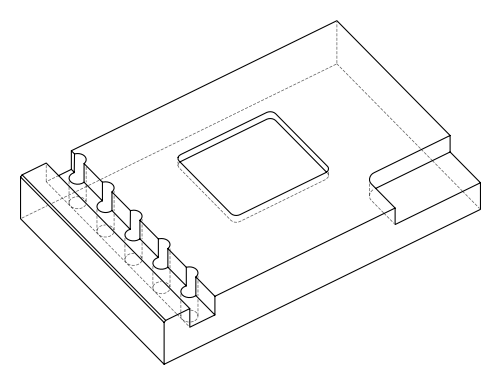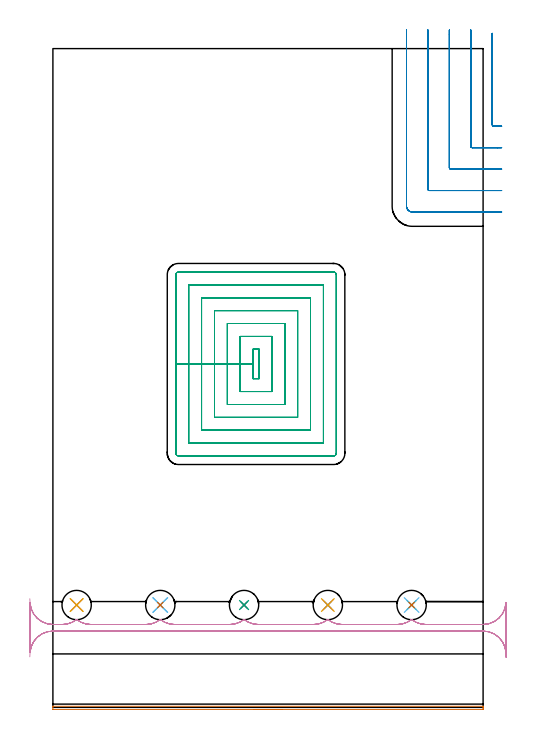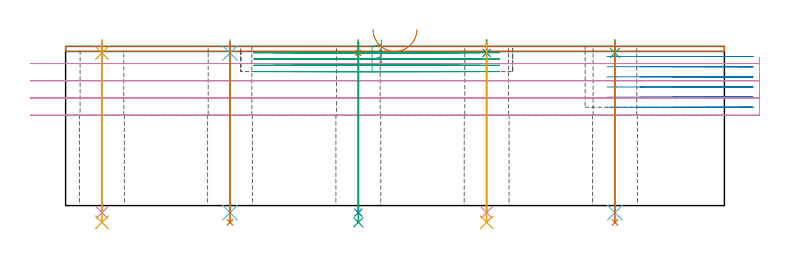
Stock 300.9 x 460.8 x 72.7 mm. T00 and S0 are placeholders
(PLAN: 19 operations, 14 tool changes, 37 min)
(1 AREA_MILL | FG_CHAMFER_SURFACE | UGT0205_001 | 2.56 min | 796 mm3)
(2 MILL_CORNER_NOTCH_RECTANGULAR | CORNER_NOTCH_RECTANGULAR | UGT0201_094 | Follow Part, ap 5, ae 75% | 8.78 min | 218587 mm3)
(3 MILL_RECTANGULAR_POCKET | POCKET_RECTANGULAR_STRAIGHT | NXT0201_011 | Follow Part, ap 3, ae 75% | 15.67 min | 200254 mm3)
(4 MILL_RECTANGULAR_SLOT | SLOT_RECTANGULAR | UGT0201_004 | Follow Part, ap 8, ae 75% | 6.54 min | 353312 mm3)
(5 SPOT_DRILL | STEP1HOLE | NXT0321_9005460120000 | 0.05 min | 13 mm3)
(6 SPOT_DRILL_1 | STEP1HOLE_1 | NXT0321_9005460120000 | 0.05 min | 12 mm3)
(7 SPOT_DRILL_2 | STEP1HOLE_2 | NXT0321_9005460120000 | 0.05 min | 3 mm3)
(8 SPOT_DRILL_3 | STEP1HOLE_3 | NXT0321_9005460120000 | 0.05 min | 3 mm3)
(9 SPOT_DRILL_4 | STEP1HOLE_4 | NXT0321_9005460120000 | 0.05 min | 9 mm3)
(10 DRILL_THROUGH_HOLE_INTO_CENTER | STEP1HOLE | NXT0301_065 | 0.31 min | 2834 mm3)
(11 DRILL_TO_ENLARGE_THROUGH_HOLE | STEP1HOLE | UGT0301_050 | 0.33 min | 12932 mm3)
(12 DRILL_THROUGH_HOLE_INTO_CENTER_1 | STEP1HOLE_1 | NXT0301_065 | 0.31 min | 2854 mm3)
(13 DRILL_TO_ENLARGE_THROUGH_HOLE_1 | STEP1HOLE_1 | UGT0301_050 | 0.33 min | 12912 mm3)
(14 DRILL_THROUGH_HOLE_INTO_CENTER_2 | STEP1HOLE_2 | NXT0301_065 | 0.31 min | 2852 mm3)
(15 DRILL_TO_ENLARGE_THROUGH_HOLE_2 | STEP1HOLE_2 | UGT0301_050 | 0.33 min | 12912 mm3)
(16 DRILL_THROUGH_HOLE_INTO_CENTER_3 | STEP1HOLE_3 | NXT0301_065 | 0.31 min | 2814 mm3)
(17 DRILL_TO_ENLARGE_THROUGH_HOLE_3 | STEP1HOLE_3 | UGT0301_050 | 0.33 min | 12914 mm3)
(18 DRILL_THROUGH_HOLE_INTO_CENTER_4 | STEP1HOLE_4 | NXT0301_065 | 0.31 min | 2849 mm3)
(19 DRILL_TO_ENLARGE_THROUGH_HOLE_4 | STEP1HOLE_4 | UGT0301_050 | 0.33 min | 12912 mm3)
(TOOL UGT0205_001 | Chamfer Mill 20 x 3 x 45 deg. | D20 FL50 Z2)
(TOOL UGT0201_094 | End mill 20 mm | D20 FL38 Z4)
(TOOL NXT0201_011 | ENDMILL 12mm [2P460-1200-NA 1630] | D12 FL38 Z6)
(TOOL UGT0201_004 | End Mill 32 mm | D32 FL53 Z6)
(TOOL NXT0321_9005460120000 | NC Spot Drill, 142deg, 12mm, Carbide, Uncoated | D12 PA142 FL30 Z2)
(TOOL NXT0301_065 | Carbide Drill 9.4mm [860.1-0940-075A1-MM 2214] | D9.4 PA140 FL98 Z2)
(TOOL UGT0301_050 | Twist Drill 20.5 mm | D20.5 PA118 FL145 Z2)
(OP 1 AREA_MILL)
G17 G21 G94 G90
T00 M6
G54
G17 G0 G90 X160.45 Y-1.5 S1061 M3
G43 Z82.7 H0
Z80.4
G94 G1 X160.412 Z79.528 F250.
X160.298 Z78.664
X160.109 Z77.812
X159.847 Z76.98
X159.513 Z76.174
X159.11 Z75.4
X158.642 Z74.664
X158.11 Z73.972
X157.521 Z73.329
X156.878 Z72.74
X156.186 Z72.208
X155.45 Z71.74
X154.676 Z71.337
X153.87 Z71.003
X153.038 Z70.741
X152.186 Z70.552
X151.322 Z70.438
X150.45 Z70.4
X0.455
X0.153 Y-1.498 Z70.402
X0.012 Y-1.493 Z70.404
X0.004 Y-1.491 Z70.405
X0. Y-0.35 Z71.549
Y0.519 Z72.418
Y0.608 Z72.507
X0.004 Y0.706 Z72.598
X0.01 Y0.798 Z72.688
X0.153 Y0.8 Z72.7
X300.747
X300.89 Y0.798 Z72.688
X300.896 Y0.706 Z72.598
X300.9 Y0.608 Z72.507
Y-0.076 Z71.823
Y-0.624 Z71.275
X300.898 Y-1.219 Z70.677
X300.896 Y-1.491 Z70.405
X300.888 Y-1.493 Z70.404
X300.747 Y-1.498 Z70.402
X300.603 Y-1.5 Z70.4
X150.45
X149.578 Z70.438
X148.714 Z70.552
X147.862 Z70.741
X147.03 Z71.003
X146.224 Z71.337
X145.45 Z71.74
X144.714 Z72.208
X144.022 Z72.74
X143.379 Z73.329
X142.79 Z73.972
X142.258 Z74.664
X141.79 Z75.4
X141.387 Z76.174
X141.053 Z76.98
X140.791 Z77.812
X140.602 Z78.664
X140.488 Z79.528
X140.45 Z80.4
G0 Z82.7
M5
M2
(OP 2 MILL_CORNER_NOTCH_RECTANGULAR)
G17 G21 G94 G90
T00 M6
G54
G17 G0 G90 X307.3 Y471.484 S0 M3
G43 Z82.7 H0
Z68.067
G94 G1 Y468.484 F250.
Y407.494 F500.
G3 X308.294 Y406.5 R1.
G1 X310.9
X313.9 F250.
G0 Z82.7
X292.3 Y473.8
Z68.067
G1 Y470.8
Y392.494 F500.
G3 X293.294 Y391.5 R1.
G1 X310.9
X313.9 F250.
G0 Z82.7
X277.3 Y473.8
Z68.067
G1 Y470.8
Y377.495 F500.
G3 X278.295 Y376.5 R1.
G1 X310.9
X313.9 F250.
G0 Z82.7
X262.3 Y473.8
Z68.067
G1 Y470.8
Y362.495 F500.
G3 X263.295 Y361.5 R1.
G1 X310.9
X313.9 F250.
G0 Z82.7
X247.3 Y473.8
Z68.067
G1 Y470.8
Y350.7 F500.
G3 X251.5 Y346.5 R4.2
G1 X310.9
X313.9 F250.
G0 Z82.7
X307.3 Y471.484
Z63.433
G1 Y468.484
Y407.494 F500.
G3 X308.294 Y406.5 R1.
G1 X310.9
X313.9 F250.
G0 Z82.7
X292.3 Y473.8
Z63.433
G1 Y470.8
Y392.494 F500.
G3 X293.294 Y391.5 R1.
G1 X310.9
X313.9 F250.
G0 Z82.7
X277.3 Y473.8
Z63.433
G1 Y470.8
Y377.495 F500.
G3 X278.295 Y376.5 R1.
G1 X310.9
X313.9 F250.
G0 Z82.7
X262.3 Y473.8
Z63.433
G1 Y470.8
Y362.495 F500.
G3 X263.295 Y361.5 R1.
G1 X310.9
X313.9 F250.
G0 Z82.7
X247.3 Y473.8
Z63.433
G1 Y470.8
Y350.7 F500.
G3 X251.5 Y346.5 R4.2
G1 X310.9
X313.9 F250.
G0 Z82.7
X307.3 Y471.484
Z58.8
G1 Y468.484
Y407.494 F500.
G3 X308.294 Y406.5 R1.
G1 X310.9
X313.9 F250.
G0 Z82.7
X292.3 Y473.8
Z58.8
G1 Y470.8
Y392.494 F500.
G3 X293.294 Y391.5 R1.
G1 X310.9
X313.9 F250.
G0 Z82.7
X277.3 Y473.8
Z58.8
G1 Y470.8
Y377.495 F500.
G3 X278.295 Y376.5 R1.
G1 X310.9
X313.9 F250.
G0 Z82.7
X262.3 Y473.8
Z58.8
G1 Y470.8
Y362.495 F500.
G3 X263.295 Y361.5 R1.
G1 X310.9
X313.9 F250.
G0 Z82.7
X247.3 Y473.8
Z58.8
G1 Y470.8
Y350.7 F500.
G3 X251.5 Y346.5 R4.2
G1 X310.9
X313.9 F250.
G0 Z82.7
X307.3 Y471.484
Z54.167
G1 Y468.484
Y407.494 F500.
G3 X308.294 Y406.5 R1.
G1 X310.9
X313.9 F250.
G0 Z82.7
X292.3 Y473.8
Z54.167
G1 Y470.8
Y392.494 F500.
G3 X293.294 Y391.5 R1.
G1 X310.9
X313.9 F250.
G0 Z82.7
X277.3 Y473.8
Z54.167
G1 Y470.8
Y377.495 F500.
G3 X278.295 Y376.5 R1.
G1 X310.9
X313.9 F250.
G0 Z82.7
X262.3 Y473.8
Z54.167
G1 Y470.8
Y362.495 F500.
G3 X263.295 Y361.5 R1.
G1 X310.9
X313.9 F250.
G0 Z82.7
X247.3 Y473.8
Z54.167
G1 Y470.8
Y350.7 F500.
G3 X251.5 Y346.5 R4.2
G1 X310.9
X313.9 F250.
G0 Z82.7
X307.3 Y471.484
Z49.533
G1 Y468.484
Y407.494 F500.
G3 X308.294 Y406.5 R1.
G1 X310.9
X313.9 F250.
G0 Z82.7
X292.3 Y473.8
Z49.533
G1 Y470.8
Y392.494 F500.
G3 X293.294 Y391.5 R1.
G1 X310.9
X313.9 F250.
G0 Z82.7
X277.3 Y473.8
Z49.533
G1 Y470.8
Y377.495 F500.
G3 X278.295 Y376.5 R1.
G1 X310.9
X313.9 F250.
G0 Z82.7
X262.3 Y473.8
Z49.533
G1 Y470.8
Y362.495 F500.
G3 X263.295 Y361.5 R1.
G1 X310.9
X313.9 F250.
G0 Z82.7
X247.3 Y473.8
Z49.533
G1 Y470.8
Y350.7 F500.
G3 X251.5 Y346.5 R4.2
G1 X310.9
X313.9 F250.
G0 Z82.7
X307.3 Y471.484
Z44.9
G1 Y468.484
Y407.494 F500.
G3 X308.294 Y406.5 R1.
G1 X310.9
X313.9 F250.
G0 Z82.7
X292.3 Y473.8
Z44.9
G1 Y470.8
Y392.494 F500.
G3 X293.294 Y391.5 R1.
G1 X310.9
X313.9 F250.
G0 Z82.7
X277.3 Y473.8
Z44.9
G1 Y470.8
Y377.495 F500.
G3 X278.295 Y376.5 R1.
G1 X310.9
X313.9 F250.
G0 Z82.7
X262.3 Y473.8
Z44.9
G1 Y470.8
Y362.495 F500.
G3 X263.295 Y361.5 R1.
G1 X310.9
X313.9 F250.
G0 Z82.7
X247.3 Y473.8
Z44.9
G1 Y470.8
Y350.7 F500.
G3 X251.5 Y346.5 R4.2
G1 X310.9
X313.9 F250.
G0 Z82.7
M5
M2
(OP 3 MILL_RECTANGULAR_POCKET)
G17 G21 G94 G90
T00 M6
G54
G17 G0 G90 X144.2 Y243.074 S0 M3
G43 Z82.7 H1
Z75.7
G94 G1 Y250.5 Z73.71 F250.
X140. Z72.585
Y240.2 Z69.825
Y229.9 F500.
X144.2
Y250.5
X140.
Y240.2
X131.
Y220.9
X153.2
Y259.5
X131.
Y240.2
X122.
Y211.9
X162.2
Y268.5
X122.
Y240.2
X113.
Y202.9
X171.2
Y277.5
X113.
Y240.2
X104.
Y193.9
X180.2
Y286.5
X104.
Y240.2
X95.
Y184.9
X189.2
Y295.5
X95.
Y240.2
X86.
Y177.7
G3 X87.8 Y175.9 R1.8
G1 X196.4
G3 X198.2 Y177.7 R1.8
G1 Y302.7
G3 X196.4 Y304.5 R1.8
G1 X87.8
G3 X86. Y302.7 R1.8
G1 Y240.2
Y239.2
G0 X144.2 Y243.074 Z72.825
G1 Y250.5 Z70.835 F250.
X140. Z69.71
Y240.2 Z66.95
Y229.9 F500.
X144.2
Y250.5
X140.
Y240.2
X131.
Y220.9
X153.2
Y259.5
X131.
Y240.2
X122.
Y211.9
X162.2
Y268.5
X122.
Y240.2
X113.
Y202.9
X171.2
Y277.5
X113.
Y240.2
X104.
Y193.9
X180.2
Y286.5
X104.
Y240.2
X95.
Y184.9
X189.2
Y295.5
X95.
Y240.2
X86.
Y177.7
G3 X87.8 Y175.9 R1.8
G1 X196.4
G3 X198.2 Y177.7 R1.8
G1 Y302.7
G3 X196.4 Y304.5 R1.8
G1 X87.8
G3 X86. Y302.7 R1.8
G1 Y240.2
Y239.2
G0 X144.2 Y243.074 Z69.95
G1 Y250.5 Z67.96 F250.
X140. Z66.835
Y240.2 Z64.075
Y229.9 F500.
X144.2
Y250.5
X140.
Y240.2
X131.
Y220.9
X153.2
Y259.5
X131.
Y240.2
X122.
Y211.9
X162.2
Y268.5
X122.
Y240.2
X113.
Y202.9
X171.2
Y277.5
X113.
Y240.2
X104.
Y193.9
X180.2
Y286.5
X104.
Y240.2
X95.
Y184.9
X189.2
Y295.5
X95.
Y240.2
X86.
Y177.7
G3 X87.8 Y175.9 R1.8
G1 X196.4
G3 X198.2 Y177.7 R1.8
G1 Y302.7
G3 X196.4 Y304.5 R1.8
G1 X87.8
G3 X86. Y302.7 R1.8
G1 Y240.2
Y239.2
G0 X144.2 Y243.074 Z67.075
G1 Y250.5 Z65.085 F250.
X140. Z63.96
Y240.2 Z61.2
Y229.9 F500.
X144.2
Y250.5
X140.
Y240.2
X131.
Y220.9
X153.2
Y259.5
X131.
Y240.2
X122.
Y211.9
X162.2
Y268.5
X122.
Y240.2
X113.
Y202.9
X171.2
Y277.5
X113.
Y240.2
X104.
Y193.9
X180.2
Y286.5
X104.
Y240.2
X95.
Y184.9
X189.2
Y295.5
X95.
Y240.2
X86.
Y177.7
G3 X87.8 Y175.9 R1.8
G1 X196.4
G3 X198.2 Y177.7 R1.8
G1 Y302.7
G3 X196.4 Y304.5 R1.8
G1 X87.8
G3 X86. Y302.7 R1.8
G1 Y240.2
Y239.2
G0 Z82.7
M5
M2
(OP 4 MILL_RECTANGULAR_SLOT)
G17 G21 G94 G90
T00 M6
G54
G17 G0 G90 X-16.154 Y35.385 S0 M3
G43 Z82.7 H0
Z64.85
G94 G1 X-15.97 Y38.379 F250.
G2 X0. Y53.4 R16. F500.
G1 X300.9
G2 X316.89 Y37.966 R16.
G1 X316.9
Y73.434
X316.89
G2 X300.9 Y58. R16.
G1 X260.865
G2 X250.9 Y61.482 R16.
X240.935 Y58. R16.
G1 X202.265
G2 X192.3 Y61.482 R16.
X182.335 Y58. R16.
G1 X143.665
G2 X133.7 Y61.482 R16.
X123.735 Y58. R16.
G1 X85.065
G2 X75.1 Y61.482 R16.
X65.135 Y58. R16.
G1 X26.565
G2 X16.6 Y61.482 R16.
X6.635 Y58. R16.
G1 X0.
G2 X-15.97 Y73.021 R16.
G1 X-16.154 Y76.015 F250.
G0 Z82.7
X316.9 Y42.959
Z67.85
G1 Y37.966 Z66.512
X316.89 Z66.509
X316.9 Z66.506
Y73.434 Z57.003
X316.89 Z57.
G2 X300.9 Y58. R16. F500.
G1 X260.865
G2 X250.9 Y61.482 R16.
X240.935 Y58. R16.
G1 X202.265
G2 X192.3 Y61.482 R16.
X182.335 Y58. R16.
G1 X143.665
G2 X133.7 Y61.482 R16.
X123.735 Y58. R16.
G1 X85.065
G2 X75.1 Y61.482 R16.
X65.135 Y58. R16.
G1 X26.565
G2 X16.6 Y61.482 R16.
X6.635 Y58. R16.
G1 X0.
G2 X-15.97 Y73.021 R16.
G1 X-16.
Y38.379
X-15.97
G2 X0. Y53.4 R16.
G1 X300.9
G2 X316.89 Y37.966 R16.
G1 X316.996 Y34.967 F250.
G0 X316.9 Y42.959 Z60.
G1 Y37.966 Z58.662
X316.89 Z58.659
X316.9 Z58.657
Y73.434 Z49.153
X316.89 Z49.15
G2 X300.9 Y58. R16. F500.
G1 X260.865
G2 X250.9 Y61.482 R16.
X240.935 Y58. R16.
G1 X202.265
G2 X192.3 Y61.482 R16.
X182.335 Y58. R16.
G1 X143.665
G2 X133.7 Y61.482 R16.
X123.735 Y58. R16.
G1 X85.065
G2 X75.1 Y61.482 R16.
X65.135 Y58. R16.
G1 X26.565
G2 X16.6 Y61.482 R16.
X6.635 Y58. R16.
G1 X0.
G2 X-15.97 Y73.021 R16.
G1 X-16.
Y38.379
X-15.97
G2 X0. Y53.4 R16.
G1 X300.9
G2 X316.89 Y37.966 R16.
G1 X316.996 Y34.967 F250.
G0 X316.9 Y42.959 Z52.15
G1 Y37.966 Z50.812
X316.89 Z50.809
X316.9 Z50.807
Y73.434 Z41.303
X316.89 Z41.3
G2 X300.9 Y58. R16. F500.
G1 X260.865
G2 X250.9 Y61.482 R16.
X240.935 Y58. R16.
G1 X202.265
G2 X192.3 Y61.482 R16.
X182.335 Y58. R16.
G1 X143.665
G2 X133.7 Y61.482 R16.
X123.735 Y58. R16.
G1 X85.065
G2 X75.1 Y61.482 R16.
X65.135 Y58. R16.
G1 X26.565
G2 X16.6 Y61.482 R16.
X6.635 Y58. R16.
G1 X0.
G2 X-15.97 Y73.021 R16.
G1 X-16.
Y38.379
X-15.97
G2 X0. Y53.4 R16.
G1 X300.9
G2 X316.89 Y37.966 R16.
G1 X316.996 Y34.967 F250.
G0 Z82.7
M5
M2
(OP 5 SPOT_DRILL)
G17 G21 G94 G90
T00 M6
G54
G17 G0 G90 X16.6 Y71.6 S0 M3
G43 Z82.7 H0
G94 G81 G98 Z69.7 F250. R75.7
G80
M5
M2
(OP 6 SPOT_DRILL_1)
G17 G21 G94 G90
T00 M6
G54
G17 G0 G90 X75.1 Y71.6 S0 M3
G43 Z82.7 H0
G94 G81 G98 Z69.7 F250. R75.7
G80
M5
M2
(OP 7 SPOT_DRILL_2)
G17 G21 G94 G90
T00 M6
G54
G17 G0 G90 X133.7 Y71.6 S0 M3
G43 Z82.7 H0
G94 G81 G98 Z69.7 F250. R75.7
G80
M5
M2
(OP 8 SPOT_DRILL_3)
G17 G21 G94 G90
T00 M6
G54
G17 G0 G90 X192.3 Y71.6 S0 M3
G43 Z82.7 H0
G94 G81 G98 Z69.7 F250. R75.7
G80
M5
M2
(OP 9 SPOT_DRILL_4)
G17 G21 G94 G90
T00 M6
G54
G17 G0 G90 X250.9 Y71.6 S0 M3
G43 Z82.7 H0
G94 G81 G98 Z69.7 F250. R75.7
G80
M5
M2
(OP 10 DRILL_THROUGH_HOLE_INTO_CENTER)
G17 G21 G94 G90
T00 M6
G54
G17 G0 G90 X16.6 Y71.6 S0 M3
G43 Z82.7 H1
G94 G73 G98 Z-3.211 F250. Q8.435 R74.7
G80
M5
M2
(OP 11 DRILL_TO_ENLARGE_THROUGH_HOLE)
G17 G21 G94 G90
T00 M6
G54
G17 G0 G90 X16.6 Y71.6 S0 M3
G43 Z82.7 H0
G94 G73 G98 Z-7.659 F250. Q20.09 R74.7
G80
M5
M2
(OP 12 DRILL_THROUGH_HOLE_INTO_CENTER_1)
G17 G21 G94 G90
T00 M6
G54
G17 G0 G90 X75.1 Y71.6 S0 M3
G43 Z82.7 H1
G94 G73 G98 Z-3.211 F250. Q8.435 R74.7
G80
M5
M2
(OP 13 DRILL_TO_ENLARGE_THROUGH_HOLE_1)
G17 G21 G94 G90
T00 M6
G54
G17 G0 G90 X75.1 Y71.6 S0 M3
G43 Z82.7 H0
G94 G73 G98 Z-7.659 F250. Q20.09 R74.7
G80
M5
M2
(OP 14 DRILL_THROUGH_HOLE_INTO_CENTER_2)
G17 G21 G94 G90
T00 M6
G54
G17 G0 G90 X133.7 Y71.6 S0 M3
G43 Z82.7 H1
G94 G73 G98 Z-3.211 F250. Q8.435 R74.7
G80
M5
M2
(OP 15 DRILL_TO_ENLARGE_THROUGH_HOLE_2)
G17 G21 G94 G90
T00 M6
G54
G17 G0 G90 X133.7 Y71.6 S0 M3
G43 Z82.7 H0
G94 G73 G98 Z-7.659 F250. Q20.09 R74.7
G80
M5
M2
(OP 16 DRILL_THROUGH_HOLE_INTO_CENTER_3)
G17 G21 G94 G90
T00 M6
G54
G17 G0 G90 X192.3 Y71.6 S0 M3
G43 Z82.7 H1
G94 G73 G98 Z-3.211 F250. Q8.435 R74.7
G80
M5
M2
(OP 17 DRILL_TO_ENLARGE_THROUGH_HOLE_3)
G17 G21 G94 G90
T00 M6
G54
G17 G0 G90 X192.3 Y71.6 S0 M3
G43 Z82.7 H0
G94 G73 G98 Z-7.659 F250. Q20.09 R74.7
G80
M5
M2
(OP 18 DRILL_THROUGH_HOLE_INTO_CENTER_4)
G17 G21 G94 G90
T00 M6
G54
G17 G0 G90 X250.9 Y71.6 S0 M3
G43 Z82.7 H1
G94 G73 G98 Z-3.211 F250. Q8.435 R74.7
G80
M5
M2
(OP 19 DRILL_TO_ENLARGE_THROUGH_HOLE_4)
G17 G21 G94 G90
T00 M6
G54
G17 G0 G90 X250.9 Y71.6 S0 M3
G43 Z82.7 H0
G94 G73 G98 Z-7.659 F250. Q20.09 R74.7
G80
M5
M2
